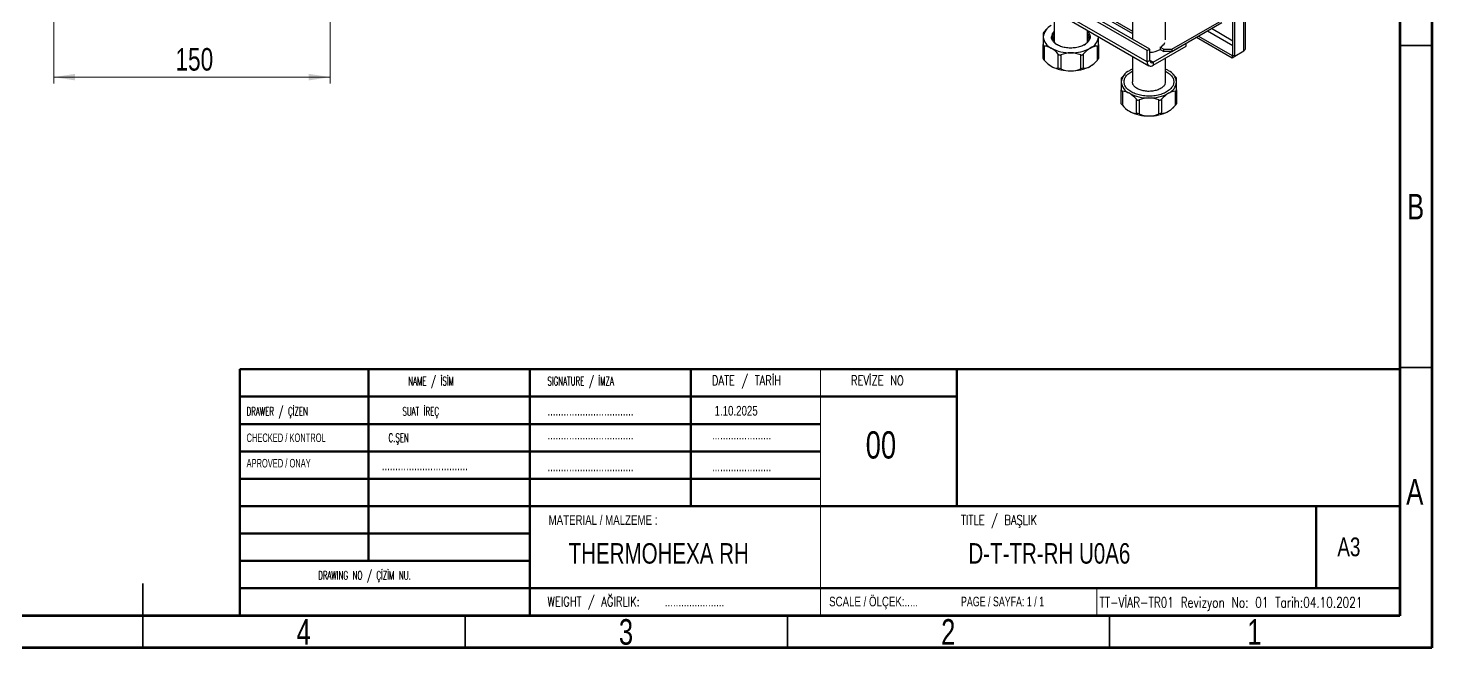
# Model space of a CAD drawing. Header units: millimetres. Extents: x 75 to 2075, y 25 to 1460.
# Drawn here: x 986 to 2075, y 25 to 506 of the extents above; entities that cross this region are included whole.
import ezdxf

# ---------------------------------------------------------------- set-up
doc = ezdxf.new("R2010")
doc.units = ezdxf.units.MM
doc.header["$LTSCALE"] = 5
doc.styles.add('SLDTEXTSTYLE0', font='TXT', dxfattribs={"width": 0.75})
doc.styles.add('SLDTEXTSTYLE1', font='TXT', dxfattribs={"width": 0.75, "bigfont": 'bigfont'})
doc.styles.add('SLDTEXTSTYLE2', font='TXT', dxfattribs={"width": 0.684211})
doc.styles.add('SLDTEXTSTYLE3', font='TXT', dxfattribs={"width": 0.605, "bigfont": 'bigfont'})
doc.styles.add('SLDTEXTSTYLE4', font='TXT', dxfattribs={"width": 0.605})
doc.dimstyles.new('SLDDIMSTYLE1', dxfattribs={"dimtxt": 17.5, "dimasz": 16.51, "dimexe": 0, "dimexo": 0.0625, "dimgap": 4.375, "dimtad": 1, "dimlfac": 0.7, "dimrnd": 1e-09, "dimzin": 12, "dimdsep": 46, "dimtxsty": 'SLDTEXTSTYLE0', "dimsah": 1, "dimcen": 0.09, "dimadec": 0, "dimazin": 3, "dimtfac": 1, "dimtofl": 0, "dimtmove": 0, "dimatfit": 3, "dimfxl": 1, "dimfrac": 2, "dimtolj": 1, "dimtzin": 12, "dimarcsym": 0})

# ---------------------------------------------------------------- blocks, each defined once
blk = doc.blocks.new('_D_7')
at = {"color": 7, "linetype": 'Continuous', "lineweight": 0}
for p, q in [((1220.3, 565.6), (1220.3, 462.9)), ((1006, 525.1), (1006, 462.9)), ((1006, 467.9), (1220.3, 467.9))]:
    blk.add_line(p, q, dxfattribs=at)
at = {"color": 7, "linetype": 'Continuous', "lineweight": 18}
for points in [[(1006, 467.9), (1022.5, 465.4), (1022.5, 470.5)], [(1220.3, 467.9), (1203.7, 470.5), (1203.7, 465.4)]]:
    blk.add_solid(points, dxfattribs=at)
at = {"color": 7, "linetype": 'Continuous', "lineweight": 18, "insert": (1100.3, 490.5), "char_height": 17.5, "attachment_point": 1, "style": 'SLDTEXTSTYLE0'}
blk.add_mtext('150', dxfattribs=at)

msp = doc.modelspace()

# ---------------------------------------------------------------- linework, layer by layer
at = {"color": 7, "linetype": 'Continuous', "lineweight": 70}
for p, q in [((2075, 1460), (2075, 25)), ((2050, 1435), (2050, 50)), ((2050, 50), (100, 50)), ((2075, 25), (75, 25))]:
    msp.add_line(p, q, dxfattribs=at)
at = {"color": 7, "linetype": 'Continuous', "lineweight": 25}
for p, q in [((1920.625, 485.1), (1920.625, 981.54)), ((1922.14, 484.226), (1922.14, 980.666)), ((1929.211, 488.308), (1929.211, 984.748)), ((1930.467, 490.519), (1930.467, 986.035)), ((1854.146, 488.472), (1510.694, 686.742)), ((1856.166, 489.638), (1512.715, 687.909)), ((1854.146, 479.723), (1510.694, 677.994)), ((1512.026, 675.05), (1855.478, 476.78)), ((1842.613, 582.733), (1842.613, 497.462)), ((1868.327, 496.815), (1868.327, 582.733)), ((1803.7, 526.119), (1842.613, 503.655)), ((1803.7, 524.369), (1842.613, 501.905)), ((1782.004, 519.195), (1782.004, 494.965)), ((1873.148, 489.526), (1912.039, 511.977)), ((1773.433, 502.022), (1773.433, 499.143)), ((1775.553, 504.558), (1774.269, 503.188)), ((1776.241, 505.265), (1775.548, 504.563)), ((1807.718, 494.965), (1807.718, 504.351)), ((1873.148, 487.776), (1912.039, 510.228)), ((1900.925, 503.812), (1920.625, 492.44)), ((1920.625, 495.939), (1903.956, 505.562)), ((1773.433, 499.143), (1773.433, 493.14)), ((1773.433, 482.266), (1773.433, 493.14)), ((1774.269, 491.974), (1774.269, 481.1)), ((1815.453, 481.1), (1815.453, 491.974)), ((1816.285, 499.405), (1816.29, 499.143)), ((1816.29, 499.143), (1816.29, 499.403)), ((1816.29, 493.14), (1816.29, 499.143)), ((1816.29, 493.14), (1816.29, 482.266)), ((1858.692, 479.431), (1884.451, 494.301)), ((1858.692, 477.098), (1884.451, 491.968)), ((1864.309, 491.13), (1867.087, 489.526)), ((1864.309, 491.13), (1864.309, 489.38)), ((1884.451, 491.968), (1884.451, 494.301)), ((1892.339, 498.855), (1919.911, 482.938)), ((1893.854, 499.73), (1919.911, 484.688)), ((1775.548, 479.725), (1776.241, 479.023)), ((1785.148, 474.819), (1785.148, 485.694)), ((1787.169, 485.21), (1787.169, 474.336)), ((1802.554, 474.336), (1802.554, 485.21)), ((1804.574, 485.694), (1804.574, 474.819)), ((1813.482, 479.023), (1814.174, 479.725)), ((1842.613, 484.206), (1842.613, 464.316)), ((1854.146, 488.472), (1856.166, 489.638)), ((1854.146, 479.723), (1854.146, 488.472)), ((1856.166, 480.889), (1854.146, 479.723)), ((1856.166, 480.889), (1856.166, 489.638)), ((1858.692, 479.431), (1856.166, 480.889)), ((1858.692, 479.431), (1858.692, 477.098)), ((1864.309, 489.38), (1867.087, 487.776)), ((1867.087, 487.776), (1867.087, 489.526)), ((1867.087, 489.526), (1873.148, 489.526)), ((1873.148, 487.776), (1867.087, 487.776)), ((1868.327, 464.316), (1868.327, 482.661)), ((1873.148, 489.526), (1873.148, 487.776)), ((1920.625, 485.1), (1919.911, 484.688)), ((1919.911, 484.688), (1919.911, 482.938)), ((1919.911, 482.938), (1922.141, 484.225)), ((1920.625, 485.1), (1922.14, 484.226)), ((1922.14, 484.226), (1929.211, 488.308)), ((1836.162, 469.569), (1834.879, 468.199)), ((1836.85, 470.276), (1836.157, 469.574)), ((1874.784, 469.574), (1874.091, 470.276)), ((1834.042, 467.033), (1834.042, 464.154)), ((1834.042, 464.154), (1834.042, 458.151)), ((1834.042, 447.277), (1834.042, 458.151)), ((1836.185, 464.316), (1836.185, 464.154)), ((1874.756, 464.154), (1874.756, 464.316)), ((1876.899, 464.154), (1876.899, 467.033)), ((1876.899, 458.151), (1876.899, 464.154)), ((1876.899, 458.151), (1876.899, 447.277)), ((1834.879, 456.985), (1834.879, 446.111)), ((1845.757, 439.831), (1845.757, 450.705)), ((1847.778, 450.222), (1847.778, 439.347)), ((1863.163, 439.347), (1863.163, 450.222)), ((1865.183, 450.705), (1865.183, 439.831)), ((1876.062, 446.111), (1876.062, 456.985)), ((1836.157, 444.736), (1836.85, 444.034)), ((1874.091, 444.034), (1874.784, 444.736))]:
    msp.add_line(p, q, dxfattribs=at)
at = {"color": 7, "linetype": 'Continuous', "lineweight": 35}
for p, q in [((2050, 492.5), (2075, 492.5)), ((2050, 242.5), (2075, 242.5)), ((1075, 25), (1075, 75)), ((1075, 50), (1075, 25)), ((1325, 50), (1325, 25)), ((1575, 50), (1575, 25)), ((1825, 50), (1825, 25))]:
    msp.add_line(p, q, dxfattribs=at)
at = {"color": 7, "linetype": 'Continuous', "lineweight": 50}
for p, q in [((2050.135, 241.25), (1150.135, 241.25)), ((1150.135, 241.25), (1150.135, 50)), ((1250.135, 241.25), (1250.135, 92.5)), ((1375.135, 241.25), (1375.135, 50)), ((1500.135, 135), (1500.135, 241.25)), ((1706.563, 241.25), (1706.563, 135)), ((1706.563, 220), (1150.135, 220)), ((1600.71, 198.75), (1150.135, 198.75)), ((1600.71, 177.5), (1150.135, 177.5)), ((1600.71, 156.25), (1150.135, 156.25)), ((1479.135, 135), (1150.135, 135)), ((1479.135, 135), (2050.135, 135)), ((1985.135, 71.25), (1985.135, 135)), ((1375.135, 113.75), (1150.135, 113.75)), ((1375.135, 92.5), (1150.135, 92.5)), ((1150.042, 71.25), (2050.042, 71.25))]:
    msp.add_line(p, q, dxfattribs=at)
at = {"color": 7, "linetype": 'Continuous', "lineweight": 18}
for p, q in [((1600.71, 241.25), (1600.71, 50)), ((1815.135, 71.25), (1815.135, 50))]:
    msp.add_line(p, q, dxfattribs=at)
at = {"color": 7, "linetype": 'Continuous', "lineweight": 25, "flags": 128}
for points in [[(1807.718, 503.603), (1807.976, 503.345), (1808.438, 502.824), (1808.837, 502.287), (1809.173, 501.735), (1809.444, 501.171), (1809.648, 500.598), (1809.784, 500.019), (1809.853, 499.435), (1809.853, 498.85), (1809.784, 498.267), (1809.648, 497.687), (1809.444, 497.114), (1809.173, 496.551), (1808.837, 495.999), (1808.438, 495.461), (1807.976, 494.94), (1807.455, 494.439), (1806.876, 493.959), (1806.242, 493.502), (1805.557, 493.072), (1804.823, 492.669), (1804.043, 492.295), (1803.221, 491.953), (1802.361, 491.644), (1801.467, 491.368), (1800.543, 491.129), (1799.593, 490.926), (1798.621, 490.76), (1797.632, 490.632), (1796.63, 490.544), (1795.621, 490.495), (1794.608, 490.485), (1793.596, 490.514), (1792.59, 490.583), (1791.594, 490.691), (1790.613, 490.838), (1789.652, 491.022), (1788.714, 491.244), (1787.804, 491.502), (1786.927, 491.794), (1786.085, 492.12), (1785.284, 492.478), (1784.527, 492.867), (1783.816, 493.284), (1783.156, 493.727), (1782.55, 494.196), (1781.999, 494.687), (1781.508, 495.199), (1781.077, 495.728), (1780.709, 496.273), (1780.406, 496.831), (1780.168, 497.4), (1779.998, 497.976), (1779.895, 498.558), (1779.861, 499.143), (1779.861, 499.143)], [(1805.211, 492.875), (1805.554, 493.091), (1806.182, 493.53), (1806.756, 493.993), (1807.274, 494.477), (1807.732, 494.981), (1808.129, 495.502), (1808.463, 496.038), (1808.732, 496.586), (1808.935, 497.143), (1809.07, 497.707), (1809.138, 498.275), (1809.138, 498.844), (1809.07, 499.412), (1808.935, 499.976), (1808.732, 500.533), (1808.463, 501.081), (1808.129, 501.617), (1807.732, 502.138), (1807.718, 502.154)], [(1773.433, 493.14), (1773.499, 492.611), (1773.71, 492.212), (1774.022, 492.013), (1774.269, 491.974)], [(1815.453, 491.974), (1815.838, 492.073), (1816.125, 492.369), (1816.265, 492.801), (1816.29, 493.14)], [(1874.207, 461.679), (1873.901, 461.037), (1873.528, 460.407), (1873.091, 459.79), (1872.59, 459.19), (1872.029, 458.608), (1871.408, 458.047), (1870.73, 457.508), (1869.997, 456.993), (1869.212, 456.505), (1868.379, 456.044), (1867.499, 455.613), (1866.575, 455.214), (1865.613, 454.846), (1864.614, 454.513), (1863.582, 454.215), (1862.521, 453.953), (1861.435, 453.728), (1860.327, 453.541), (1859.202, 453.393), (1858.064, 453.284), (1856.916, 453.214), (1855.764, 453.184), (1854.61, 453.194), (1853.459, 453.243), (1852.316, 453.332), (1851.184, 453.461), (1850.067, 453.628), (1848.969, 453.834), (1847.895, 454.077), (1846.848, 454.357), (1845.832, 454.673), (1844.85, 455.023), (1843.906, 455.406), (1843.004, 455.821), (1842.146, 456.267), (1841.336, 456.741), (1840.577, 457.243), (1839.871, 457.77), (1839.22, 458.32), (1838.628, 458.892), (1838.097, 459.483), (1837.627, 460.091), (1837.221, 460.715), (1836.881, 461.351), (1836.607, 461.998), (1836.401, 462.654), (1836.263, 463.315), (1836.193, 463.98), (1836.193, 464.646), (1836.262, 465.311), (1836.399, 465.972), (1836.605, 466.628), (1836.878, 467.275), (1837.218, 467.912), (1837.623, 468.535), (1838.092, 469.144), (1838.624, 469.735), (1839.215, 470.307), (1839.865, 470.858), (1840.571, 471.385), (1841.329, 471.886), (1842.139, 472.361), (1842.613, 472.614)], [(1868.327, 472.614), (1868.371, 472.592), (1869.205, 472.131), (1869.991, 471.643), (1870.724, 471.129), (1871.402, 470.59), (1872.024, 470.029), (1872.586, 469.447), (1873.087, 468.847), (1873.524, 468.231), (1873.898, 467.6), (1874.205, 466.958), (1874.445, 466.307), (1874.617, 465.648), (1874.721, 464.985), (1874.756, 464.319), (1874.722, 463.653), (1874.619, 462.99), (1874.447, 462.331), (1874.207, 461.679)], [(1876.062, 468.199), (1875.074, 469.275), (1874.778, 469.568)], [(1834.042, 458.151), (1834.108, 457.622), (1834.319, 457.223), (1834.631, 457.024), (1834.879, 456.985)], [(1867.962, 462.558), (1867.706, 462.036), (1867.385, 461.527), (1867.001, 461.032), (1866.555, 460.555), (1866.05, 460.098), (1865.488, 459.664), (1864.873, 459.254), (1864.208, 458.871), (1863.496, 458.517), (1862.742, 458.195), (1861.948, 457.905), (1861.12, 457.649), (1860.262, 457.428), (1859.378, 457.245), (1858.474, 457.099), (1857.553, 456.992), (1856.622, 456.923), (1855.684, 456.895), (1854.745, 456.905), (1853.81, 456.956), (1852.884, 457.045), (1851.971, 457.174), (1851.077, 457.34), (1850.207, 457.544), (1849.365, 457.784), (1848.555, 458.059), (1847.782, 458.367), (1847.051, 458.707), (1846.364, 459.076), (1845.726, 459.474), (1845.139, 459.898), (1844.608, 460.345), (1844.135, 460.813), (1843.722, 461.3), (1843.372, 461.803), (1843.087, 462.32), (1842.868, 462.847), (1842.715, 463.382), (1842.631, 463.922), (1842.613, 464.316)], [(1876.062, 456.985), (1876.447, 457.084), (1876.734, 457.38), (1876.874, 457.812), (1876.899, 458.151)]]:
    msp.add_lwpolyline(points, dxfattribs=at)
at = {"color": 7, "linetype": 'Continuous', "lineweight": 25}
for centre, radius, start, end in [((1784.214, 498.032), 10.838, 114.560575, 174.119284), ((1776.589, 500.64), 3.446, 132.317679, 156.36218), ((1786.241, 498.822), 6.388, 131.55302, 177.124321), ((1786.149, 498.426), 5.576, 138.030015, 178.623966), ((1784.12, 500.186), 10.738, 185.574225, 245.745916), ((1773.955, 480.729), 11.249, 59.238974, 88.400199), ((1794.22, 517.586), 30.821, 241.912039, 271.191818), ((1767.802, 471.124), 22.653, 40.027944, 58.290524), ((1787.701, 499.288), 7.162, 185.838254, 243.560018), ((1786.664, 495.801), 6.155, 139.217579, 165.010574), ((1788.047, 487.382), 12.159, 119.801275, 126.524939), ((1788.007, 486.736), 12.057, 119.859906, 125.391009), ((1795.463, 517.749), 30.983, 268.886406, 298.009736), ((1821.654, 471.431), 22.252, 121.543461, 140.138071), ((1803.078, 495.812), 6.132, 14.941615, 40.830232), ((1802.875, 491.898), 8.91, 52.424367, 57.072658), ((1800.628, 486.344), 12.928, 51.545509, 56.74148), ((1802.486, 488.359), 9.605, 52.17756, 56.990782), ((1805.508, 500.253), 10.838, 294.560575, 354.119284), ((1815.737, 480.831), 11.146, 91.461802, 120.899025), ((1860.708, 498.133), 7.875, 297.216103, 334.347634), ((1927.753, 490.579), 2.699, 302.692654, 358.735004), ((1776.589, 483.648), 3.446, 203.63782, 227.682321), ((1791.616, 495.669), 22.653, 220.027944, 238.290524), ((1786.483, 486.809), 1.74, 219.892994, 293.210864), ((1795.07, 466.02), 20.753, 90.575915, 112.377904), ((1794.583, 465.679), 21.095, 67.800524, 89.245658), ((1803.24, 486.808), 1.739, 246.762411, 320.133731), ((1798.21, 495.55), 22.497, 301.64564, 320.035892), ((1812.555, 484.063), 4.145, 314.367881, 334.311978), ((1856.926, 479.289), 2.814, 171.11935, 308.869898), ((1857.713, 480.652), 1.565, 171.270157, 308.719092), ((1855.52, 505.717), 18.551, 271.995669, 298.278809), ((1787.585, 490.407), 16.071, 225.099175, 240.653914), ((1785.462, 486.064), 11.249, 239.238974, 268.400199), ((1794.22, 503.589), 30.821, 241.912039, 271.191818), ((1784.75, 468.686), 6.146, 66.822847, 86.28101), ((1795.068, 493.521), 20.747, 247.618854, 269.427327), ((1795.463, 503.751), 30.983, 268.886406, 298.009736), ((1794.581, 493.877), 21.105, 270.759398, 292.194421), ((1805.042, 468.394), 6.442, 94.169929, 112.726214), ((1804.29, 485.962), 11.146, 271.461802, 300.899025), ((1802.027, 490.552), 16.251, 299.432854, 314.814057), ((1844.823, 463.043), 10.838, 114.560575, 174.119284), ((1851.554, 453.326), 22.571, 113.336573, 119.855757), ((1859.386, 453.326), 22.571, 60.144243, 66.663427), ((1866.212, 463.111), 10.738, 5.574225, 65.745916), ((1837.198, 465.651), 3.446, 132.317679, 156.36218), ((1844.729, 465.197), 10.738, 185.574225, 245.745916), ((1863.848, 464.331), 4.48, 336.684517, 359.806308), ((1866.118, 465.264), 10.838, 294.560575, 354.119284), ((1873.164, 465.236), 4.145, 25.688022, 45.632119), ((1837.198, 448.659), 3.446, 203.63782, 227.682321), ((1834.564, 445.74), 11.249, 59.238974, 88.400199), ((1854.829, 482.598), 30.821, 241.912039, 271.191818), ((1828.411, 436.135), 22.653, 40.027944, 58.290524), ((1847.092, 451.82), 1.74, 219.892994, 293.210864), ((1855.679, 431.031), 20.753, 90.575915, 112.377904), ((1856.072, 482.76), 30.983, 268.886406, 298.009736), ((1855.193, 430.691), 21.095, 67.800524, 89.245658), ((1863.849, 451.819), 1.739, 246.762411, 320.133731), ((1882.264, 436.442), 22.252, 121.543461, 140.138071), ((1876.346, 445.843), 11.146, 91.461802, 120.899025), ((1873.164, 449.074), 4.145, 314.367881, 334.311978), ((1852.225, 460.68), 22.653, 220.027944, 238.290524), ((1848.194, 455.418), 16.071, 225.099175, 240.653914), ((1846.071, 451.075), 11.249, 239.238974, 268.400199), ((1854.829, 468.6), 30.821, 241.912039, 271.191818), ((1845.359, 433.697), 6.146, 66.822847, 86.28101), ((1855.678, 458.532), 20.747, 247.618854, 269.427327), ((1856.072, 468.762), 30.983, 268.886406, 298.009736), ((1855.191, 458.888), 21.105, 270.759398, 292.194421), ((1865.652, 433.406), 6.442, 94.169929, 112.726214), ((1864.899, 450.973), 11.146, 271.461802, 300.899025), ((1858.819, 460.561), 22.497, 301.64564, 320.035892), ((1862.637, 455.563), 16.251, 299.432854, 314.814057)]:
    msp.add_arc(centre, radius, start, end, dxfattribs=at)

# ---------------------------------------------------------------- texts
at = {"color": 7, "linetype": 'Continuous', "lineweight": 0}
for s, insert, char_height, attachment_point, style in [('B', (2062.353, 377.35), 19.844, 2, 'SLDTEXTSTYLE0'), ('NAME / İSİM', (1280.851, 235.348), 6.61458, 1, 'SLDTEXTSTYLE3'), ('SIGNATURE / İMZA', (1388.861, 235.348), 6.61458, 1, 'SLDTEXTSTYLE3'), ('DATE / TARİH', (1516.487, 236.28), 7.5, 1, 'SLDTEXTSTYLE1'), ('REVİZE NO', (1624.367, 236.28), 7.5, 1, 'SLDTEXTSTYLE1'), ('DRAWER / ÇİZEN', (1155.464, 211.87), 6.61458, 1, 'SLDTEXTSTYLE3'), ('SUAT İREÇ', (1290.546, 211.87), 6.6146, 2, 'SLDTEXTSTYLE3'), ('1.10.2025', (1518.515, 212.803), 7.5, 1, 'SLDTEXTSTYLE0'), ('................................', (1388.861, 212.803), 7.5, 1, 'SLDTEXTSTYLE0'), ('CHECKED / KONTROL', (1155.464, 191.389), 6.61458, 1, 'SLDTEXTSTYLE4'), ('C.ŞEN', (1273.486, 191.389), 6.6146, 2, 'SLDTEXTSTYLE3'), ('................................', (1388.861, 194.344), 7.5, 1, 'SLDTEXTSTYLE0'), ('......................', (1516.487, 194.344), 7.5, 1, 'SLDTEXTSTYLE0'), ('00', (1635.755, 193.111), 21.1667, 1, 'SLDTEXTSTYLE0'), ('APROVED / ONAY', (1155.464, 171.663), 6.61458, 1, 'SLDTEXTSTYLE4'), ('................................', (1260.346, 170.329), 7.5, 1, 'SLDTEXTSTYLE0'), ('................................', (1388.861, 169.65), 7.5, 1, 'SLDTEXTSTYLE0'), ('......................', (1516.487, 169.65), 7.5, 1, 'SLDTEXTSTYLE0'), ('A', (2061.698, 156.1), 19.844, 2, 'SLDTEXTSTYLE0'), ('MATERIAL / MALZEME :', (1389.758, 128.021), 7.5, 1, 'SLDTEXTSTYLE0'), ('TITLE / BAŞLIK', (1709.689, 128.021), 7.5, 1, 'SLDTEXTSTYLE1'), ('A3', (2001.658, 110.704), 14.5521, 1, 'SLDTEXTSTYLE0'), ('THERMOHEXA RH', (1405.317, 106.312), 15.875, 1, 'SLDTEXTSTYLE0'), ('D-T-TR-RH U0A6', (1715.435, 106.312), 15.875, 1, 'SLDTEXTSTYLE0'), ('DRAWING NO / ÇİZİM NU.', (1211.002, 84.667), 6.61458, 1, 'SLDTEXTSTYLE3'), ('WEIGHT / AĞIRLIK:', (1388.861, 64.747), 7.493, 1, 'SLDTEXTSTYLE1'), ('SCALE / ÖLÇEK:.....', (1607.387, 64.754), 7.5, 1, 'SLDTEXTSTYLE0'), ('TT-VİAR-TR01 Revizyon No: 01 Tarih:04.10.2021', (1817.166, 64.267), 7.9375, 1, 'SLDTEXTSTYLE1'), ('......................', (1479.983, 64.754), 7.5, 1, 'SLDTEXTSTYLE0'), ('PAGE / SAYFA: 1 / 1', (1709.689, 64.754), 7.5, 1, 'SLDTEXTSTYLE2'), ('4', (1199.8, 47.35), 19.844, 2, 'SLDTEXTSTYLE0'), ('3', (1449.8, 47.35), 19.844, 2, 'SLDTEXTSTYLE0'), ('2', (1699.8, 47.35), 19.844, 2, 'SLDTEXTSTYLE0'), ('1', (1937.3, 47.35), 19.844, 2, 'SLDTEXTSTYLE0')]:
    msp.add_mtext(s, dxfattribs=dict(at, insert=insert, char_height=char_height, attachment_point=attachment_point, style=style))

# ---------------------------------------------------------------- dimensions: what is measured, and where the dimension line sits
at = {"color": 7, "linetype": 'Continuous', "lineweight": 18}
dim = msp.add_linear_dim(base=(1220.259, 467.921), p1=(1005.973, 530.125), p2=(1220.259, 570.579), dimstyle='SLDDIMSTYLE1', dxfattribs=at)
dim.commit()
dim.dimension.update_dxf_attribs({"geometry": '_D_7', "text_midpoint": (1119.707, 467.921), "dimtype": 160})

doc.saveas('drawing.dxf')
